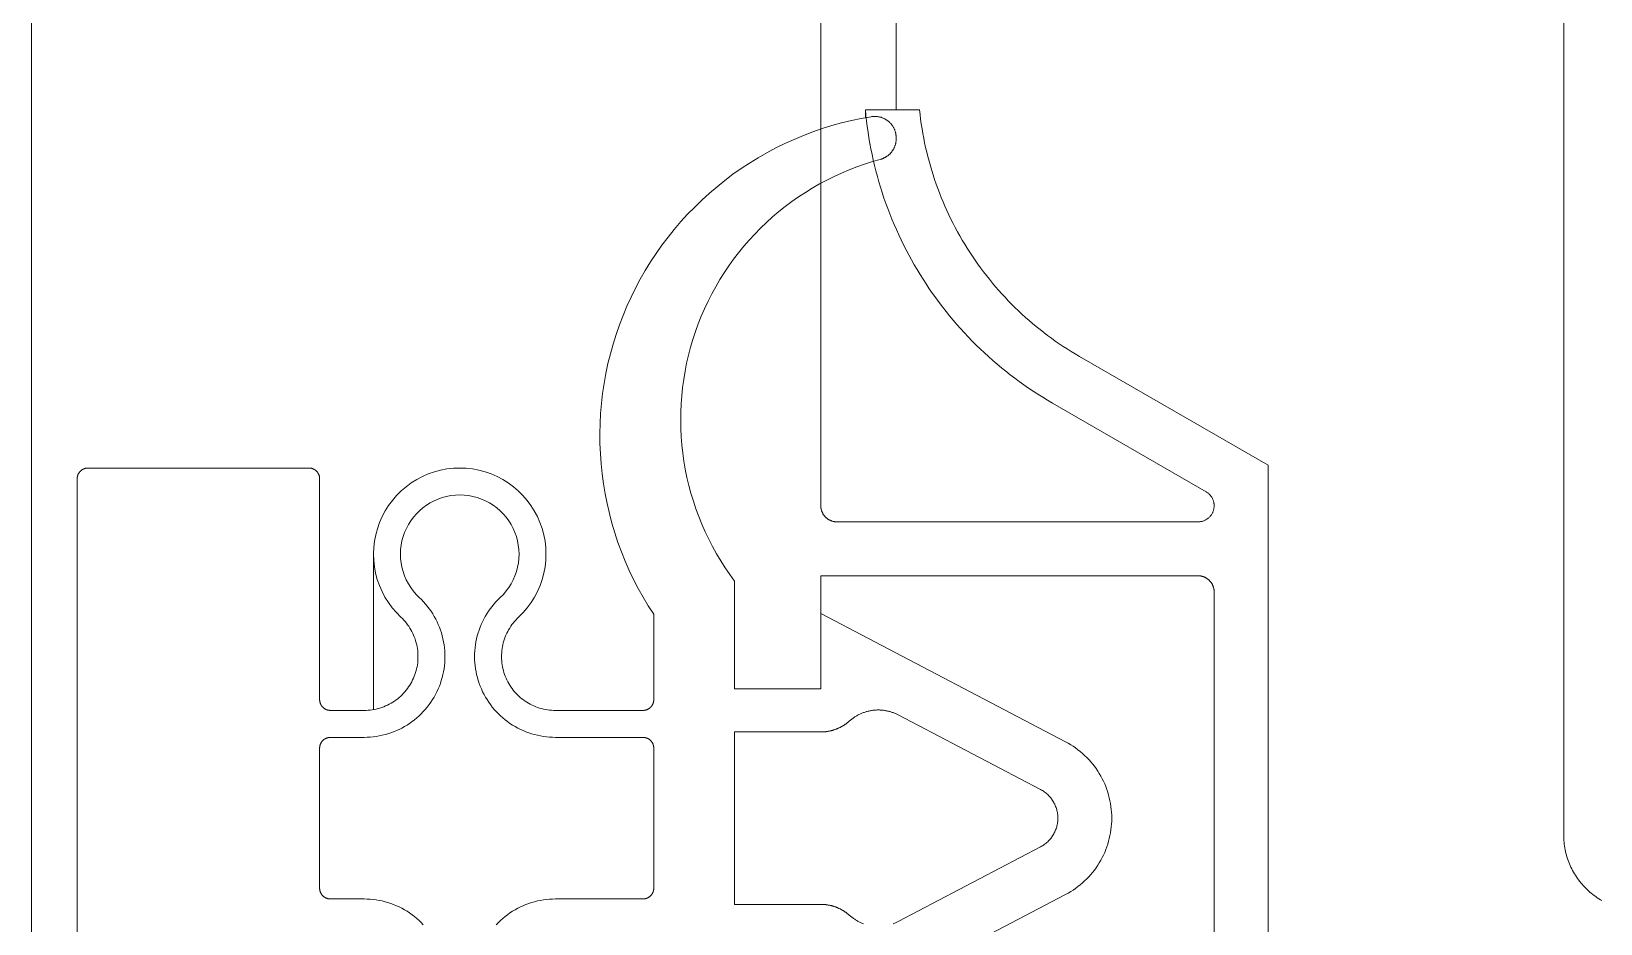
# Model space of a CAD drawing. Header units: millimetres. Extents: x -159872 to 386485, y -250577 to 158966.
# Drawn here: x 157361.42 to 157390.55, y 14214.59 to 14231.15 of the extents above; entities that cross this region are included whole.
import ezdxf

# ---------------------------------------------------------------- set-up
doc = ezdxf.new("R2010")
doc.units = ezdxf.units.MM
doc.layers.get('0').update_dxf_attribs({"lineweight": 25})
doc.layers.add('LDS-equipment-kitchen equipment', color=3, linetype='Continuous', lineweight=13)

# ---------------------------------------------------------------- blocks, each defined once
blk = doc.blocks.new('A$C73be1ed8')
at = {"transparency": 33554687}
for points in [[(616.4, 688.438, 0), (673.6, 688.438, 0)], [(636.512, 687.588, 0), (623.912, 687.588, 0)], [(636.712, 683.288, 0), (636.712, 687.388, 0)], [(631.512, 683.088, 0), (628.912, 683.088, 0)], [(632.412, 683.088, 0), (636.512, 683.088, 0)], [(628.712, 682.888, 0), (628.712, 682.263, 0)], [(631.712, 682.263, 0), (631.712, 682.888, 0)], [(632.212, 682.263, 0), (632.212, 682.888, 0)], [(635.112, 682.088, 0), (632.228, 682.088, 0)], [(628.712, 678.713, 0), (628.712, 677.088, 0)], [(631.712, 677.088, 0), (631.712, 678.713, 0)], [(632.212, 677.088, 0), (632.212, 678.713, 0)], [(628.912, 676.888, 0), (631.512, 676.888, 0)], [(633.996, 676.888, 0), (632.412, 676.888, 0)], [(628.612, 675.388, 0), (628.612, 673.788, 0)], [(631.812, 675.388, 0), (628.612, 675.388, 0)], [(631.812, 673.788, 0), (631.812, 675.388, 0)], [(632.612, 675.388, 0), (634.612, 675.388, 0)], [(632.612, 673.788, 0), (632.612, 675.388, 0)], [(626.412, 673.788, 0), (628.795, 669.245, 0)], [(631.629, 669.245, 0), (634.012, 673.788, 0)], [(634.012, 673.788, 0), (632.612, 673.788, 0)], [(632.812, 673.788, 0), (634.712, 673.788, 0)], [(634.712, 673.788, 0), (634.712, 666.788, 0)], [(636.012, 673.788, 0), (641.762, 673.788, 0)], [(636.212, 673.788, 0), (672.312, 673.788, 0)], [(635.712, 666.788, 0), (635.712, 673.488, 0)], [(643.362, 672.961, 0), (643.215, 672.961, 0)], [(643.362, 671.956, 0), (643.362, 672.961, 0)], [(628.296, 672.349, 0), (629.681, 669.709, 0)], [(630.743, 669.709, 0), (632.128, 672.349, 0)], [(642.827, 672.388, 0), (642.839, 672.388, 0)], [(643.362, 672.388, 0), (672.8, 672.388, 0)], [(637.918, 669.488, 0), (636.272, 666.638, 0)], [(636.763, 665.488, 0), (638.784, 668.988, 0)], [(634.412, 666.488, 0), (626.212, 666.488, 0)], [(623.862, 665.488, 0), (636.763, 665.488, 0)], [(677.1, 660, 0), (629.9, 660, 0)]]:
    blk.add_polyline3d(points, dxfattribs=at)
for points in [[(636.512, 687.588, 0), (636.517, 687.588, 0), (636.522, 687.588, 0), (636.527, 687.587, 0), (636.532, 687.587, 0), (636.537, 687.586, 0), (636.541, 687.586, 0), (636.546, 687.585, 0), (636.551, 687.584, 0), (636.556, 687.583, 0), (636.561, 687.582, 0), (636.565, 687.581, 0), (636.57, 687.579, 0), (636.575, 687.578, 0), (636.58, 687.576, 0), (636.584, 687.574, 0), (636.589, 687.573, 0), (636.593, 687.571, 0), (636.598, 687.569, 0), (636.602, 687.567, 0), (636.606, 687.564, 0), (636.611, 687.562, 0), (636.615, 687.559, 0), (636.619, 687.557, 0), (636.623, 687.554, 0), (636.627, 687.551, 0), (636.631, 687.549, 0), (636.635, 687.546, 0), (636.639, 687.542, 0), (636.643, 687.539, 0), (636.646, 687.536, 0), (636.65, 687.533, 0), (636.654, 687.529, 0), (636.657, 687.526, 0), (636.66, 687.522, 0), (636.664, 687.519, 0), (636.667, 687.515, 0), (636.67, 687.511, 0), (636.673, 687.507, 0), (636.676, 687.503, 0), (636.678, 687.499, 0), (636.681, 687.495, 0), (636.684, 687.491, 0), (636.686, 687.486, 0), (636.689, 687.482, 0), (636.691, 687.478, 0), (636.693, 687.473, 0), (636.695, 687.469, 0), (636.697, 687.464, 0), (636.699, 687.46, 0), (636.7, 687.455, 0), (636.702, 687.451, 0), (636.704, 687.446, 0), (636.705, 687.441, 0), (636.706, 687.436, 0), (636.707, 687.432, 0), (636.708, 687.427, 0), (636.709, 687.422, 0), (636.71, 687.417, 0), (636.711, 687.412, 0), (636.711, 687.407, 0), (636.712, 687.403, 0), (636.712, 687.398, 0), (636.712, 687.393, 0), (636.712, 687.388, 0)], [(636.712, 683.288, 0), (636.712, 683.283, 0), (636.712, 683.278, 0), (636.712, 683.273, 0), (636.711, 683.268, 0), (636.711, 683.263, 0), (636.71, 683.259, 0), (636.709, 683.254, 0), (636.708, 683.249, 0), (636.707, 683.244, 0), (636.706, 683.239, 0), (636.705, 683.235, 0), (636.704, 683.23, 0), (636.702, 683.225, 0), (636.7, 683.22, 0), (636.699, 683.216, 0), (636.697, 683.211, 0), (636.695, 683.207, 0), (636.693, 683.202, 0), (636.691, 683.198, 0), (636.689, 683.194, 0), (636.686, 683.189, 0), (636.684, 683.185, 0), (636.681, 683.181, 0), (636.678, 683.177, 0), (636.676, 683.173, 0), (636.673, 683.169, 0), (636.67, 683.165, 0), (636.667, 683.161, 0), (636.664, 683.157, 0), (636.66, 683.154, 0), (636.657, 683.15, 0), (636.654, 683.146, 0), (636.65, 683.143, 0), (636.646, 683.14, 0), (636.643, 683.136, 0), (636.639, 683.133, 0), (636.635, 683.13, 0), (636.631, 683.127, 0), (636.627, 683.124, 0), (636.623, 683.122, 0), (636.619, 683.119, 0), (636.615, 683.116, 0), (636.611, 683.114, 0), (636.606, 683.111, 0), (636.602, 683.109, 0), (636.598, 683.107, 0), (636.593, 683.105, 0), (636.589, 683.103, 0), (636.584, 683.101, 0), (636.58, 683.1, 0), (636.575, 683.098, 0), (636.57, 683.096, 0), (636.565, 683.095, 0), (636.561, 683.094, 0), (636.556, 683.093, 0), (636.551, 683.092, 0), (636.546, 683.091, 0), (636.541, 683.09, 0), (636.537, 683.089, 0), (636.532, 683.089, 0), (636.527, 683.088, 0), (636.522, 683.088, 0), (636.517, 683.088, 0), (636.512, 683.088, 0)], [(628.712, 682.888, 0), (628.712, 682.893, 0), (628.712, 682.898, 0), (628.713, 682.903, 0), (628.713, 682.907, 0), (628.714, 682.912, 0), (628.714, 682.917, 0), (628.715, 682.922, 0), (628.716, 682.927, 0), (628.717, 682.932, 0), (628.718, 682.936, 0), (628.719, 682.941, 0), (628.721, 682.946, 0), (628.722, 682.951, 0), (628.724, 682.955, 0), (628.726, 682.96, 0), (628.727, 682.964, 0), (628.729, 682.969, 0), (628.731, 682.973, 0), (628.733, 682.978, 0), (628.736, 682.982, 0), (628.738, 682.986, 0), (628.741, 682.991, 0), (628.743, 682.995, 0), (628.746, 682.999, 0), (628.749, 683.003, 0), (628.751, 683.007, 0), (628.754, 683.011, 0), (628.758, 683.015, 0), (628.761, 683.019, 0), (628.764, 683.022, 0), (628.767, 683.026, 0), (628.771, 683.029, 0), (628.774, 683.033, 0), (628.778, 683.036, 0), (628.781, 683.039, 0), (628.785, 683.042, 0), (628.789, 683.046, 0), (628.793, 683.049, 0), (628.797, 683.051, 0), (628.801, 683.054, 0), (628.805, 683.057, 0), (628.809, 683.059, 0), (628.814, 683.062, 0), (628.818, 683.064, 0), (628.822, 683.067, 0), (628.827, 683.069, 0), (628.831, 683.071, 0), (628.836, 683.073, 0), (628.84, 683.074, 0), (628.845, 683.076, 0), (628.849, 683.078, 0), (628.854, 683.079, 0), (628.859, 683.081, 0), (628.864, 683.082, 0), (628.868, 683.083, 0), (628.873, 683.084, 0), (628.878, 683.085, 0), (628.883, 683.086, 0), (628.888, 683.086, 0), (628.893, 683.087, 0), (628.897, 683.087, 0), (628.902, 683.088, 0), (628.907, 683.088, 0), (628.912, 683.088, 0)], [(631.512, 683.088, 0), (631.517, 683.088, 0), (631.522, 683.088, 0), (631.527, 683.087, 0), (631.532, 683.087, 0), (631.537, 683.086, 0), (631.541, 683.086, 0), (631.546, 683.085, 0), (631.551, 683.084, 0), (631.556, 683.083, 0), (631.561, 683.082, 0), (631.565, 683.081, 0), (631.57, 683.079, 0), (631.575, 683.078, 0), (631.58, 683.076, 0), (631.584, 683.074, 0), (631.589, 683.073, 0), (631.593, 683.071, 0), (631.598, 683.069, 0), (631.602, 683.067, 0), (631.606, 683.064, 0), (631.611, 683.062, 0), (631.615, 683.059, 0), (631.619, 683.057, 0), (631.623, 683.054, 0), (631.627, 683.051, 0), (631.631, 683.049, 0), (631.635, 683.046, 0), (631.639, 683.042, 0), (631.643, 683.039, 0), (631.646, 683.036, 0), (631.65, 683.033, 0), (631.654, 683.029, 0), (631.657, 683.026, 0), (631.66, 683.022, 0), (631.664, 683.019, 0), (631.667, 683.015, 0), (631.67, 683.011, 0), (631.673, 683.007, 0), (631.676, 683.003, 0), (631.678, 682.999, 0), (631.681, 682.995, 0), (631.684, 682.991, 0), (631.686, 682.986, 0), (631.689, 682.982, 0), (631.691, 682.978, 0), (631.693, 682.973, 0), (631.695, 682.969, 0), (631.697, 682.964, 0), (631.699, 682.96, 0), (631.7, 682.955, 0), (631.702, 682.951, 0), (631.704, 682.946, 0), (631.705, 682.941, 0), (631.706, 682.936, 0), (631.707, 682.932, 0), (631.708, 682.927, 0), (631.709, 682.922, 0), (631.71, 682.917, 0), (631.711, 682.912, 0), (631.711, 682.907, 0), (631.712, 682.903, 0), (631.712, 682.898, 0), (631.712, 682.893, 0), (631.712, 682.888, 0)], [(632.212, 682.888, 0), (632.212, 682.893, 0), (632.212, 682.898, 0), (632.213, 682.903, 0), (632.213, 682.907, 0), (632.214, 682.912, 0), (632.214, 682.917, 0), (632.215, 682.922, 0), (632.216, 682.927, 0), (632.217, 682.932, 0), (632.218, 682.936, 0), (632.219, 682.941, 0), (632.221, 682.946, 0), (632.222, 682.951, 0), (632.224, 682.955, 0), (632.226, 682.96, 0), (632.227, 682.964, 0), (632.229, 682.969, 0), (632.231, 682.973, 0), (632.233, 682.978, 0), (632.236, 682.982, 0), (632.238, 682.986, 0), (632.241, 682.991, 0), (632.243, 682.995, 0), (632.246, 682.999, 0), (632.249, 683.003, 0), (632.251, 683.007, 0), (632.254, 683.011, 0), (632.258, 683.015, 0), (632.261, 683.019, 0), (632.264, 683.022, 0), (632.267, 683.026, 0), (632.271, 683.029, 0), (632.274, 683.033, 0), (632.278, 683.036, 0), (632.281, 683.039, 0), (632.285, 683.042, 0), (632.289, 683.046, 0), (632.293, 683.049, 0), (632.297, 683.051, 0), (632.301, 683.054, 0), (632.305, 683.057, 0), (632.309, 683.059, 0), (632.314, 683.062, 0), (632.318, 683.064, 0), (632.322, 683.067, 0), (632.327, 683.069, 0), (632.331, 683.071, 0), (632.336, 683.073, 0), (632.34, 683.074, 0), (632.345, 683.076, 0), (632.349, 683.078, 0), (632.354, 683.079, 0), (632.359, 683.081, 0), (632.364, 683.082, 0), (632.368, 683.083, 0), (632.373, 683.084, 0), (632.378, 683.085, 0), (632.383, 683.086, 0), (632.388, 683.086, 0), (632.393, 683.087, 0), (632.397, 683.087, 0), (632.402, 683.088, 0), (632.407, 683.088, 0), (632.412, 683.088, 0)], [(628.712, 682.263, 0), (628.711, 682.207, 0), (628.708, 682.151, 0), (628.703, 682.095, 0), (628.695, 682.04, 0), (628.686, 681.984, 0), (628.675, 681.93, 0), (628.661, 681.875, 0), (628.646, 681.821, 0), (628.628, 681.768, 0), (628.609, 681.716, 0), (628.587, 681.664, 0), (628.564, 681.613, 0), (628.539, 681.563, 0), (628.512, 681.514, 0), (628.483, 681.466, 0), (628.452, 681.419, 0), (628.42, 681.373, 0), (628.386, 681.329, 0), (628.35, 681.286, 0), (628.313, 681.244, 0), (628.274, 681.203, 0), (628.234, 681.164, 0)], [(634.308, 681.239, 0), (634.269, 681.199, 0), (634.229, 681.16, 0), (634.187, 681.123, 0), (634.144, 681.087, 0), (634.099, 681.053, 0), (634.053, 681.021, 0), (634.006, 680.99, 0), (633.958, 680.962, 0), (633.909, 680.935, 0), (633.859, 680.91, 0), (633.808, 680.886, 0), (633.756, 680.865, 0), (633.704, 680.846, 0), (633.65, 680.828, 0), (633.597, 680.813, 0), (633.542, 680.8, 0), (633.487, 680.788, 0), (633.432, 680.779, 0), (633.377, 680.772, 0), (633.321, 680.767, 0), (633.265, 680.764, 0), (633.209, 680.763, 0), (633.153, 680.764, 0), (633.097, 680.767, 0), (633.041, 680.773, 0), (632.986, 680.78, 0), (632.93, 680.79, 0), (632.876, 680.801, 0), (632.821, 680.815, 0), (632.767, 680.83, 0), (632.714, 680.848, 0), (632.662, 680.867, 0), (632.61, 680.889, 0), (632.559, 680.912, 0), (632.509, 680.938, 0), (632.46, 680.965, 0), (632.412, 680.994, 0), (632.365, 681.025, 0), (632.32, 681.057, 0), (632.275, 681.091, 0), (632.232, 681.127, 0), (632.191, 681.164, 0), (632.15, 681.203, 0), (632.111, 681.244, 0), (632.074, 681.286, 0), (632.038, 681.329, 0), (632.004, 681.373, 0), (631.972, 681.419, 0), (631.941, 681.466, 0), (631.913, 681.514, 0), (631.885, 681.563, 0), (631.86, 681.613, 0), (631.837, 681.664, 0), (631.816, 681.716, 0), (631.796, 681.768, 0), (631.779, 681.821, 0), (631.763, 681.875, 0), (631.75, 681.93, 0), (631.738, 681.984, 0), (631.729, 682.04, 0), (631.722, 682.095, 0), (631.716, 682.151, 0), (631.713, 682.207, 0), (631.712, 682.263, 0)], [(633.943, 681.58, 0), (633.917, 681.553, 0), (633.89, 681.528, 0), (633.862, 681.503, 0), (633.833, 681.479, 0), (633.803, 681.456, 0), (633.773, 681.435, 0), (633.742, 681.415, 0), (633.71, 681.395, 0), (633.677, 681.377, 0), (633.643, 681.361, 0), (633.609, 681.345, 0), (633.575, 681.331, 0), (633.54, 681.318, 0), (633.504, 681.307, 0), (633.468, 681.296, 0), (633.432, 681.287, 0), (633.396, 681.28, 0), (633.359, 681.274, 0), (633.322, 681.269, 0), (633.285, 681.265, 0), (633.247, 681.263, 0), (633.21, 681.263, 0), (633.173, 681.264, 0), (633.135, 681.266, 0), (633.098, 681.269, 0), (633.061, 681.274, 0), (633.024, 681.281, 0), (632.988, 681.288, 0), (632.952, 681.297, 0), (632.916, 681.308, 0), (632.88, 681.32, 0), (632.845, 681.333, 0), (632.811, 681.347, 0), (632.777, 681.363, 0), (632.744, 681.379, 0), (632.711, 681.398, 0), (632.679, 681.417, 0), (632.648, 681.437, 0), (632.617, 681.459, 0), (632.588, 681.482, 0), (632.559, 681.506, 0), (632.531, 681.531, 0), (632.504, 681.557, 0), (632.478, 681.583, 0), (632.454, 681.611, 0), (632.43, 681.64, 0), (632.407, 681.67, 0), (632.385, 681.7, 0), (632.365, 681.732, 0), (632.346, 681.764, 0), (632.328, 681.796, 0), (632.311, 681.83, 0), (632.295, 681.864, 0), (632.281, 681.898, 0), (632.268, 681.933, 0), (632.256, 681.969, 0), (632.246, 682.004, 0), (632.237, 682.041, 0), (632.23, 682.077, 0), (632.223, 682.114, 0), (632.218, 682.151, 0), (632.215, 682.188, 0), (632.213, 682.226, 0), (632.212, 682.263, 0)], [(633.943, 681.58, 0), (634.028, 681.664, 0), (634.118, 681.742, 0), (634.215, 681.813, 0), (634.316, 681.876, 0), (634.422, 681.931, 0), (634.532, 681.979, 0), (634.644, 682.018, 0), (634.76, 682.049, 0), (634.877, 682.071, 0), (634.996, 682.084, 0), (635.116, 682.088, 0), (635.235, 682.083, 0), (635.354, 682.07, 0), (635.471, 682.047, 0), (635.586, 682.016, 0), (635.699, 681.976, 0), (635.809, 681.928, 0), (635.914, 681.872, 0), (636.015, 681.809, 0), (636.111, 681.738, 0), (636.202, 681.66, 0), (636.286, 681.575, 0), (636.364, 681.484, 0), (636.435, 681.388, 0), (636.498, 681.287, 0), (636.554, 681.181, 0), (636.602, 681.072, 0), (636.641, 680.959, 0), (636.672, 680.844, 0), (636.694, 680.726, 0), (636.708, 680.607, 0), (636.712, 680.488, 0), (636.708, 680.369, 0), (636.694, 680.25, 0), (636.672, 680.132, 0), (636.641, 680.017, 0), (636.602, 679.904, 0), (636.554, 679.795, 0), (636.498, 679.689, 0), (636.435, 679.588, 0), (636.364, 679.492, 0), (636.286, 679.401, 0), (636.202, 679.316, 0), (636.111, 679.238, 0), (636.015, 679.167, 0), (635.914, 679.104, 0), (635.809, 679.048, 0), (635.699, 679, 0), (635.587, 678.96, 0), (635.471, 678.929, 0), (635.354, 678.906, 0), (635.235, 678.893, 0), (635.116, 678.888, 0), (634.996, 678.892, 0), (634.878, 678.905, 0), (634.76, 678.927, 0), (634.645, 678.958, 0), (634.532, 678.997, 0), (634.422, 679.044, 0), (634.316, 679.1, 0), (634.215, 679.163, 0), (634.119, 679.234, 0), (634.028, 679.311, 0), (633.943, 679.396, 0)], [(634.308, 681.239, 0), (634.367, 681.297, 0), (634.429, 681.35, 0), (634.495, 681.399, 0), (634.565, 681.442, 0), (634.638, 681.48, 0), (634.713, 681.513, 0), (634.791, 681.54, 0), (634.87, 681.561, 0), (634.951, 681.576, 0), (635.032, 681.585, 0), (635.114, 681.588, 0), (635.197, 681.585, 0), (635.278, 681.575, 0), (635.359, 681.56, 0), (635.438, 681.539, 0), (635.516, 681.511, 0), (635.591, 681.478, 0), (635.663, 681.44, 0), (635.733, 681.396, 0), (635.799, 681.347, 0), (635.861, 681.293, 0), (635.919, 681.235, 0), (635.973, 681.173, 0), (636.021, 681.107, 0), (636.065, 681.037, 0), (636.103, 680.965, 0), (636.136, 680.889, 0), (636.163, 680.812, 0), (636.185, 680.732, 0), (636.2, 680.652, 0), (636.209, 680.57, 0), (636.212, 680.488, 0), (636.209, 680.406, 0), (636.2, 680.324, 0), (636.185, 680.244, 0), (636.163, 680.164, 0), (636.136, 680.087, 0), (636.103, 680.011, 0), (636.065, 679.939, 0), (636.021, 679.869, 0), (635.973, 679.803, 0), (635.919, 679.741, 0), (635.861, 679.683, 0), (635.799, 679.629, 0), (635.733, 679.58, 0), (635.664, 679.536, 0), (635.591, 679.498, 0), (635.516, 679.465, 0), (635.438, 679.437, 0), (635.359, 679.416, 0), (635.278, 679.401, 0), (635.197, 679.391, 0), (635.115, 679.388, 0), (635.033, 679.391, 0), (634.951, 679.4, 0), (634.87, 679.415, 0), (634.791, 679.436, 0), (634.713, 679.463, 0), (634.638, 679.495, 0), (634.565, 679.534, 0), (634.495, 679.577, 0), (634.429, 679.626, 0), (634.367, 679.679, 0), (634.308, 679.737, 0)], [(628.234, 679.811, 0), (628.274, 679.772, 0), (628.313, 679.732, 0), (628.35, 679.69, 0), (628.386, 679.647, 0), (628.42, 679.603, 0), (628.452, 679.557, 0), (628.483, 679.51, 0), (628.512, 679.462, 0), (628.539, 679.413, 0), (628.564, 679.363, 0), (628.587, 679.312, 0), (628.609, 679.26, 0), (628.628, 679.208, 0), (628.646, 679.154, 0), (628.661, 679.101, 0), (628.675, 679.046, 0), (628.686, 678.991, 0), (628.695, 678.936, 0), (628.703, 678.881, 0), (628.708, 678.825, 0), (628.711, 678.769, 0), (628.712, 678.713, 0)], [(631.712, 678.713, 0), (631.713, 678.769, 0), (631.716, 678.825, 0), (631.722, 678.881, 0), (631.729, 678.936, 0), (631.738, 678.991, 0), (631.75, 679.046, 0), (631.763, 679.101, 0), (631.779, 679.154, 0), (631.796, 679.208, 0), (631.815, 679.26, 0), (631.837, 679.312, 0), (631.86, 679.363, 0), (631.885, 679.413, 0), (631.912, 679.462, 0), (631.941, 679.51, 0), (631.972, 679.557, 0), (632.004, 679.603, 0), (632.038, 679.647, 0), (632.074, 679.69, 0), (632.111, 679.732, 0), (632.15, 679.772, 0), (632.191, 679.811, 0), (632.232, 679.849, 0), (632.275, 679.885, 0), (632.32, 679.919, 0), (632.365, 679.951, 0), (632.412, 679.982, 0), (632.46, 680.011, 0), (632.509, 680.038, 0), (632.559, 680.063, 0), (632.61, 680.087, 0), (632.662, 680.108, 0), (632.714, 680.128, 0), (632.767, 680.146, 0), (632.821, 680.161, 0), (632.876, 680.175, 0), (632.93, 680.186, 0), (632.986, 680.196, 0), (633.041, 680.203, 0), (633.097, 680.209, 0), (633.153, 680.212, 0), (633.209, 680.213, 0), (633.265, 680.212, 0), (633.321, 680.209, 0), (633.377, 680.204, 0), (633.432, 680.197, 0), (633.487, 680.188, 0), (633.542, 680.176, 0), (633.597, 680.163, 0), (633.651, 680.148, 0), (633.704, 680.13, 0), (633.756, 680.111, 0), (633.808, 680.09, 0), (633.859, 680.066, 0), (633.909, 680.041, 0), (633.958, 680.014, 0), (634.006, 679.985, 0), (634.053, 679.955, 0), (634.099, 679.923, 0), (634.144, 679.889, 0), (634.187, 679.853, 0), (634.229, 679.816, 0), (634.269, 679.777, 0), (634.308, 679.737, 0)], [(632.212, 678.713, 0), (632.213, 678.75, 0), (632.215, 678.788, 0), (632.218, 678.825, 0), (632.223, 678.862, 0), (632.229, 678.899, 0), (632.237, 678.935, 0), (632.246, 678.971, 0), (632.256, 679.007, 0), (632.268, 679.043, 0), (632.281, 679.078, 0), (632.295, 679.112, 0), (632.311, 679.146, 0), (632.328, 679.18, 0), (632.346, 679.212, 0), (632.365, 679.244, 0), (632.385, 679.276, 0), (632.407, 679.306, 0), (632.43, 679.336, 0), (632.453, 679.365, 0), (632.478, 679.392, 0), (632.504, 679.419, 0), (632.531, 679.445, 0), (632.559, 679.47, 0), (632.588, 679.494, 0), (632.617, 679.517, 0), (632.648, 679.538, 0), (632.679, 679.559, 0), (632.711, 679.578, 0), (632.743, 679.596, 0), (632.777, 679.613, 0), (632.811, 679.629, 0), (632.845, 679.643, 0), (632.88, 679.656, 0), (632.916, 679.668, 0), (632.952, 679.678, 0), (632.988, 679.688, 0), (633.024, 679.695, 0), (633.061, 679.702, 0), (633.098, 679.707, 0), (633.135, 679.71, 0), (633.173, 679.712, 0), (633.21, 679.713, 0), (633.247, 679.712, 0), (633.285, 679.71, 0), (633.322, 679.707, 0), (633.359, 679.702, 0), (633.396, 679.696, 0), (633.432, 679.689, 0), (633.468, 679.68, 0), (633.504, 679.669, 0), (633.54, 679.658, 0), (633.575, 679.645, 0), (633.61, 679.631, 0), (633.644, 679.615, 0), (633.677, 679.598, 0), (633.71, 679.581, 0), (633.742, 679.561, 0), (633.773, 679.541, 0), (633.804, 679.519, 0), (633.833, 679.497, 0), (633.862, 679.473, 0), (633.89, 679.448, 0), (633.917, 679.422, 0), (633.943, 679.396, 0)], [(633.996, 676.888, 0), (634.153, 676.989, 0), (634.313, 677.085, 0), (634.477, 677.176, 0), (634.643, 677.262, 0), (634.812, 677.342, 0), (634.983, 677.417, 0), (635.157, 677.487, 0), (635.332, 677.552, 0), (635.51, 677.611, 0), (635.689, 677.664, 0), (635.87, 677.712, 0), (636.052, 677.754, 0), (636.235, 677.79, 0), (636.42, 677.821, 0), (636.605, 677.846, 0), (636.791, 677.865, 0), (636.978, 677.879, 0), (637.165, 677.886, 0), (637.352, 677.888, 0), (637.539, 677.884, 0), (637.725, 677.874, 0), (637.912, 677.858, 0), (638.098, 677.836, 0), (638.283, 677.809, 0), (638.467, 677.776, 0), (638.65, 677.737, 0), (638.831, 677.692, 0), (639.011, 677.642, 0), (639.19, 677.586, 0), (639.367, 677.525, 0), (639.541, 677.458, 0), (639.714, 677.386, 0), (639.884, 677.309, 0), (640.052, 677.226, 0), (640.217, 677.138, 0), (640.379, 677.045, 0), (640.538, 676.947, 0), (640.694, 676.844, 0), (640.847, 676.736, 0), (640.997, 676.623, 0), (641.142, 676.506, 0), (641.285, 676.385, 0), (641.423, 676.259, 0), (641.557, 676.128, 0), (641.687, 675.994, 0), (641.813, 675.856, 0), (641.934, 675.713, 0), (642.051, 675.567, 0), (642.164, 675.418, 0), (642.271, 675.265, 0), (642.374, 675.109, 0), (642.472, 674.949, 0), (642.565, 674.787, 0), (642.653, 674.622, 0), (642.736, 674.454, 0), (642.813, 674.284, 0), (642.885, 674.111, 0), (642.952, 673.937, 0), (643.013, 673.76, 0), (643.068, 673.581, 0), (643.118, 673.401, 0), (643.163, 673.219, 0), (643.201, 673.036, 0), (643.234, 672.852, 0)], [(628.912, 676.888, 0), (628.907, 676.888, 0), (628.902, 676.888, 0), (628.897, 676.888, 0), (628.893, 676.889, 0), (628.888, 676.889, 0), (628.883, 676.89, 0), (628.878, 676.891, 0), (628.873, 676.892, 0), (628.868, 676.893, 0), (628.864, 676.894, 0), (628.859, 676.895, 0), (628.854, 676.896, 0), (628.849, 676.898, 0), (628.845, 676.9, 0), (628.84, 676.901, 0), (628.836, 676.903, 0), (628.831, 676.905, 0), (628.827, 676.907, 0), (628.822, 676.909, 0), (628.818, 676.911, 0), (628.814, 676.914, 0), (628.809, 676.916, 0), (628.805, 676.919, 0), (628.801, 676.922, 0), (628.797, 676.924, 0), (628.793, 676.927, 0), (628.789, 676.93, 0), (628.785, 676.933, 0), (628.781, 676.936, 0), (628.778, 676.94, 0), (628.774, 676.943, 0), (628.771, 676.946, 0), (628.767, 676.95, 0), (628.764, 676.954, 0), (628.761, 676.957, 0), (628.758, 676.961, 0), (628.754, 676.965, 0), (628.751, 676.969, 0), (628.749, 676.973, 0), (628.746, 676.977, 0), (628.743, 676.981, 0), (628.741, 676.985, 0), (628.738, 676.989, 0), (628.736, 676.994, 0), (628.733, 676.998, 0), (628.731, 677.002, 0), (628.729, 677.007, 0), (628.727, 677.011, 0), (628.726, 677.016, 0), (628.724, 677.02, 0), (628.722, 677.025, 0), (628.721, 677.03, 0), (628.719, 677.035, 0), (628.718, 677.039, 0), (628.717, 677.044, 0), (628.716, 677.049, 0), (628.715, 677.054, 0), (628.714, 677.059, 0), (628.714, 677.063, 0), (628.713, 677.068, 0), (628.713, 677.073, 0), (628.712, 677.078, 0), (628.712, 677.083, 0), (628.712, 677.088, 0)], [(631.712, 677.088, 0), (631.712, 677.083, 0), (631.712, 677.078, 0), (631.712, 677.073, 0), (631.711, 677.068, 0), (631.711, 677.063, 0), (631.71, 677.059, 0), (631.709, 677.054, 0), (631.708, 677.049, 0), (631.707, 677.044, 0), (631.706, 677.039, 0), (631.705, 677.035, 0), (631.704, 677.03, 0), (631.702, 677.025, 0), (631.7, 677.02, 0), (631.699, 677.016, 0), (631.697, 677.011, 0), (631.695, 677.007, 0), (631.693, 677.002, 0), (631.691, 676.998, 0), (631.689, 676.994, 0), (631.686, 676.989, 0), (631.684, 676.985, 0), (631.681, 676.981, 0), (631.678, 676.977, 0), (631.676, 676.973, 0), (631.673, 676.969, 0), (631.67, 676.965, 0), (631.667, 676.961, 0), (631.664, 676.957, 0), (631.66, 676.954, 0), (631.657, 676.95, 0), (631.654, 676.946, 0), (631.65, 676.943, 0), (631.646, 676.94, 0), (631.643, 676.936, 0), (631.639, 676.933, 0), (631.635, 676.93, 0), (631.631, 676.927, 0), (631.627, 676.924, 0), (631.623, 676.922, 0), (631.619, 676.919, 0), (631.615, 676.916, 0), (631.611, 676.914, 0), (631.606, 676.911, 0), (631.602, 676.909, 0), (631.598, 676.907, 0), (631.593, 676.905, 0), (631.589, 676.903, 0), (631.584, 676.901, 0), (631.58, 676.9, 0), (631.575, 676.898, 0), (631.57, 676.896, 0), (631.565, 676.895, 0), (631.561, 676.894, 0), (631.556, 676.893, 0), (631.551, 676.892, 0), (631.546, 676.891, 0), (631.541, 676.89, 0), (631.537, 676.889, 0), (631.532, 676.889, 0), (631.527, 676.888, 0), (631.522, 676.888, 0), (631.517, 676.888, 0), (631.512, 676.888, 0)], [(632.412, 676.888, 0), (632.407, 676.888, 0), (632.402, 676.888, 0), (632.397, 676.888, 0), (632.393, 676.889, 0), (632.388, 676.889, 0), (632.383, 676.89, 0), (632.378, 676.891, 0), (632.373, 676.892, 0), (632.368, 676.893, 0), (632.364, 676.894, 0), (632.359, 676.895, 0), (632.354, 676.896, 0), (632.349, 676.898, 0), (632.345, 676.9, 0), (632.34, 676.901, 0), (632.336, 676.903, 0), (632.331, 676.905, 0), (632.327, 676.907, 0), (632.322, 676.909, 0), (632.318, 676.911, 0), (632.314, 676.914, 0), (632.309, 676.916, 0), (632.305, 676.919, 0), (632.301, 676.922, 0), (632.297, 676.924, 0), (632.293, 676.927, 0), (632.289, 676.93, 0), (632.285, 676.933, 0), (632.281, 676.936, 0), (632.278, 676.94, 0), (632.274, 676.943, 0), (632.271, 676.946, 0), (632.267, 676.95, 0), (632.264, 676.954, 0), (632.261, 676.957, 0), (632.258, 676.961, 0), (632.254, 676.965, 0), (632.251, 676.969, 0), (632.249, 676.973, 0), (632.246, 676.977, 0), (632.243, 676.981, 0), (632.241, 676.985, 0), (632.238, 676.989, 0), (632.236, 676.994, 0), (632.233, 676.998, 0), (632.231, 677.002, 0), (632.229, 677.007, 0), (632.227, 677.011, 0), (632.226, 677.016, 0), (632.224, 677.02, 0), (632.222, 677.025, 0), (632.221, 677.03, 0), (632.219, 677.035, 0), (632.218, 677.039, 0), (632.217, 677.044, 0), (632.216, 677.049, 0), (632.215, 677.054, 0), (632.214, 677.059, 0), (632.214, 677.063, 0), (632.213, 677.068, 0), (632.213, 677.073, 0), (632.212, 677.078, 0), (632.212, 677.083, 0), (632.212, 677.088, 0)], [(634.612, 675.388, 0), (634.736, 675.477, 0), (634.862, 675.563, 0), (634.99, 675.645, 0), (635.121, 675.723, 0), (635.255, 675.797, 0), (635.39, 675.867, 0), (635.528, 675.933, 0), (635.667, 675.994, 0), (635.809, 676.051, 0), (635.952, 676.104, 0), (636.096, 676.153, 0), (636.242, 676.197, 0), (636.39, 676.236, 0), (636.538, 676.271, 0), (636.688, 676.302, 0), (636.838, 676.328, 0), (636.989, 676.349, 0), (637.14, 676.366, 0), (637.292, 676.378, 0), (637.445, 676.385, 0), (637.597, 676.388, 0), (637.75, 676.386, 0), (637.902, 676.379, 0), (638.054, 676.368, 0), (638.206, 676.352, 0), (638.357, 676.332, 0), (638.507, 676.307, 0), (638.657, 676.277, 0), (638.806, 676.243, 0), (638.953, 676.205, 0), (639.099, 676.162, 0), (639.244, 676.114, 0), (639.388, 676.062, 0), (639.529, 676.006, 0), (639.669, 675.945, 0), (639.807, 675.88, 0), (639.943, 675.811, 0), (640.077, 675.738, 0), (640.209, 675.661, 0), (640.338, 675.58, 0), (640.464, 675.495, 0), (640.588, 675.406, 0), (640.709, 675.313, 0), (640.828, 675.217, 0), (640.943, 675.117, 0), (641.055, 675.014, 0), (641.164, 674.907, 0), (641.27, 674.797, 0), (641.372, 674.684, 0), (641.471, 674.568, 0), (641.566, 674.449, 0), (641.657, 674.327, 0), (641.745, 674.202, 0), (641.829, 674.074, 0), (641.909, 673.945, 0), (641.985, 673.812, 0), (642.057, 673.678, 0), (642.125, 673.541, 0), (642.188, 673.403, 0), (642.248, 673.262, 0), (642.303, 673.12, 0), (642.353, 672.976, 0), (642.399, 672.831, 0), (642.441, 672.684, 0)], [(628.612, 673.788, 0), (628.612, 673.779, 0), (628.612, 673.77, 0), (628.612, 673.76, 0), (628.611, 673.751, 0), (628.611, 673.742, 0), (628.61, 673.733, 0), (628.61, 673.724, 0), (628.609, 673.715, 0), (628.608, 673.706, 0), (628.607, 673.697, 0), (628.606, 673.688, 0), (628.605, 673.679, 0), (628.603, 673.67, 0), (628.602, 673.661, 0), (628.6, 673.652, 0), (628.599, 673.643, 0), (628.597, 673.634, 0), (628.595, 673.625, 0), (628.593, 673.616, 0), (628.591, 673.607, 0), (628.589, 673.598, 0), (628.587, 673.589, 0), (628.585, 673.58, 0), (628.582, 673.572, 0), (628.58, 673.563, 0), (628.577, 673.554, 0), (628.574, 673.545, 0), (628.572, 673.537, 0), (628.569, 673.528, 0), (628.566, 673.519, 0), (628.563, 673.511, 0), (628.559, 673.502, 0), (628.556, 673.494, 0), (628.553, 673.485, 0), (628.549, 673.477, 0), (628.546, 673.469, 0), (628.542, 673.46, 0), (628.538, 673.452, 0), (628.534, 673.444, 0), (628.53, 673.435, 0), (628.526, 673.427, 0), (628.522, 673.419, 0), (628.518, 673.411, 0), (628.513, 673.403, 0), (628.509, 673.395, 0), (628.505, 673.387, 0), (628.5, 673.379, 0), (628.495, 673.371, 0), (628.49, 673.364, 0), (628.486, 673.356, 0), (628.481, 673.348, 0), (628.475, 673.341, 0), (628.47, 673.333, 0), (628.465, 673.326, 0), (628.46, 673.318, 0), (628.454, 673.311, 0), (628.449, 673.304, 0), (628.443, 673.296, 0), (628.438, 673.289, 0), (628.432, 673.282, 0), (628.426, 673.275, 0), (628.42, 673.268, 0), (628.414, 673.261, 0), (628.408, 673.254, 0)], [(632.016, 673.254, 0), (632.01, 673.261, 0), (632.004, 673.268, 0), (631.998, 673.275, 0), (631.992, 673.282, 0), (631.987, 673.289, 0), (631.981, 673.296, 0), (631.975, 673.304, 0), (631.97, 673.311, 0), (631.964, 673.318, 0), (631.959, 673.326, 0), (631.954, 673.333, 0), (631.949, 673.341, 0), (631.944, 673.348, 0), (631.939, 673.356, 0), (631.934, 673.364, 0), (631.929, 673.371, 0), (631.924, 673.379, 0), (631.92, 673.387, 0), (631.915, 673.395, 0), (631.911, 673.403, 0), (631.906, 673.411, 0), (631.902, 673.419, 0), (631.898, 673.427, 0), (631.894, 673.435, 0), (631.89, 673.444, 0), (631.886, 673.452, 0), (631.882, 673.46, 0), (631.879, 673.469, 0), (631.875, 673.477, 0), (631.872, 673.485, 0), (631.868, 673.494, 0), (631.865, 673.502, 0), (631.862, 673.511, 0), (631.859, 673.519, 0), (631.856, 673.528, 0), (631.853, 673.537, 0), (631.85, 673.545, 0), (631.847, 673.554, 0), (631.844, 673.563, 0), (631.842, 673.572, 0), (631.84, 673.58, 0), (631.837, 673.589, 0), (631.835, 673.598, 0), (631.833, 673.607, 0), (631.831, 673.616, 0), (631.829, 673.625, 0), (631.827, 673.634, 0), (631.825, 673.643, 0), (631.824, 673.652, 0), (631.822, 673.661, 0), (631.821, 673.67, 0), (631.82, 673.679, 0), (631.818, 673.688, 0), (631.817, 673.697, 0), (631.816, 673.706, 0), (631.815, 673.715, 0), (631.815, 673.724, 0), (631.814, 673.733, 0), (631.813, 673.742, 0), (631.813, 673.751, 0), (631.813, 673.76, 0), (631.812, 673.77, 0), (631.812, 673.779, 0), (631.812, 673.788, 0)], [(635.712, 673.488, 0), (635.712, 673.495, 0), (635.712, 673.503, 0), (635.713, 673.51, 0), (635.714, 673.517, 0), (635.714, 673.525, 0), (635.715, 673.532, 0), (635.717, 673.539, 0), (635.718, 673.546, 0), (635.719, 673.554, 0), (635.721, 673.561, 0), (635.723, 673.568, 0), (635.725, 673.575, 0), (635.727, 673.582, 0), (635.73, 673.589, 0), (635.732, 673.596, 0), (635.735, 673.603, 0), (635.738, 673.609, 0), (635.741, 673.616, 0), (635.744, 673.623, 0), (635.748, 673.629, 0), (635.751, 673.636, 0), (635.755, 673.642, 0), (635.759, 673.648, 0), (635.763, 673.655, 0), (635.767, 673.661, 0), (635.771, 673.667, 0), (635.776, 673.672, 0), (635.78, 673.678, 0), (635.785, 673.684, 0), (635.79, 673.689, 0), (635.795, 673.695, 0), (635.8, 673.7, 0), (635.805, 673.705, 0), (635.811, 673.71, 0), (635.816, 673.715, 0), (635.822, 673.72, 0), (635.828, 673.724, 0), (635.833, 673.729, 0), (635.839, 673.733, 0), (635.845, 673.737, 0), (635.852, 673.741, 0), (635.858, 673.745, 0), (635.864, 673.749, 0), (635.871, 673.752, 0), (635.877, 673.756, 0), (635.884, 673.759, 0), (635.891, 673.762, 0), (635.897, 673.765, 0), (635.904, 673.768, 0), (635.911, 673.77, 0), (635.918, 673.773, 0), (635.925, 673.775, 0), (635.932, 673.777, 0), (635.939, 673.779, 0), (635.946, 673.781, 0), (635.954, 673.782, 0), (635.961, 673.783, 0), (635.968, 673.785, 0), (635.975, 673.786, 0), (635.983, 673.786, 0), (635.99, 673.787, 0), (635.997, 673.788, 0), (636.005, 673.788, 0), (636.012, 673.788, 0)], [(628.296, 672.349, 0), (628.289, 672.363, 0), (628.282, 672.376, 0), (628.276, 672.39, 0), (628.27, 672.404, 0), (628.264, 672.418, 0), (628.258, 672.432, 0), (628.253, 672.446, 0)], [(628.253, 672.996, 0), (628.259, 673.01, 0), (628.264, 673.024, 0), (628.27, 673.038, 0), (628.276, 673.052, 0), (628.283, 673.066, 0), (628.289, 673.079, 0), (628.296, 673.093, 0), (628.303, 673.106, 0), (628.311, 673.119, 0), (628.318, 673.132, 0), (628.326, 673.145, 0), (628.335, 673.158, 0), (628.343, 673.171, 0), (628.352, 673.183, 0), (628.36, 673.196, 0), (628.37, 673.208, 0), (628.379, 673.22, 0), (628.388, 673.231, 0), (628.398, 673.243, 0), (628.408, 673.254, 0)], [(632.016, 673.254, 0), (632.026, 673.243, 0), (632.036, 673.231, 0), (632.045, 673.22, 0), (632.055, 673.208, 0), (632.064, 673.196, 0), (632.073, 673.183, 0), (632.081, 673.171, 0), (632.09, 673.158, 0), (632.098, 673.145, 0), (632.106, 673.132, 0), (632.114, 673.119, 0), (632.121, 673.106, 0), (632.128, 673.093, 0), (632.135, 673.079, 0), (632.142, 673.066, 0), (632.148, 673.052, 0), (632.154, 673.038, 0), (632.16, 673.024, 0), (632.166, 673.01, 0), (632.171, 672.996, 0), (632.176, 672.982, 0), (632.181, 672.967, 0), (632.186, 672.953, 0), (632.19, 672.938, 0), (632.194, 672.924, 0), (632.197, 672.909, 0), (632.201, 672.894, 0), (632.204, 672.879, 0), (632.207, 672.864, 0), (632.209, 672.849, 0), (632.212, 672.834, 0), (632.214, 672.819, 0), (632.215, 672.804, 0), (632.217, 672.789, 0), (632.218, 672.774, 0), (632.219, 672.759, 0), (632.22, 672.744, 0), (632.22, 672.729, 0), (632.22, 672.713, 0), (632.22, 672.698, 0), (632.219, 672.683, 0), (632.218, 672.668, 0), (632.217, 672.653, 0), (632.216, 672.638, 0), (632.214, 672.623, 0), (632.212, 672.608, 0), (632.21, 672.593, 0), (632.207, 672.578, 0), (632.204, 672.563, 0), (632.201, 672.548, 0), (632.198, 672.533, 0), (632.194, 672.519, 0), (632.19, 672.504, 0), (632.186, 672.489, 0), (632.181, 672.475, 0), (632.176, 672.461, 0), (632.171, 672.446, 0), (632.166, 672.432, 0), (632.16, 672.418, 0), (632.154, 672.404, 0), (632.148, 672.39, 0), (632.142, 672.376, 0), (632.135, 672.363, 0), (632.128, 672.349, 0)], [(637.918, 669.488, 0), (637.971, 669.579, 0), (638.025, 669.668, 0), (638.081, 669.757, 0), (638.138, 669.845, 0), (638.197, 669.932, 0), (638.257, 670.018, 0), (638.318, 670.104, 0), (638.38, 670.188, 0), (638.443, 670.271, 0), (638.508, 670.354, 0), (638.574, 670.435, 0), (638.641, 670.516, 0), (638.71, 670.595, 0), (638.78, 670.674, 0), (638.85, 670.751, 0), (638.922, 670.827, 0), (638.995, 670.903, 0), (639.069, 670.977, 0), (639.145, 671.05, 0), (639.221, 671.122, 0), (639.299, 671.192, 0), (639.377, 671.262, 0), (639.457, 671.33, 0), (639.537, 671.397, 0), (639.619, 671.463, 0), (639.701, 671.528, 0), (639.785, 671.591, 0), (639.869, 671.654, 0), (639.954, 671.715, 0), (640.041, 671.774, 0), (640.128, 671.833, 0), (640.216, 671.89, 0), (640.305, 671.945, 0), (640.394, 672, 0), (640.485, 672.053, 0), (640.576, 672.105, 0), (640.668, 672.155, 0), (640.761, 672.204, 0), (640.854, 672.251, 0), (640.948, 672.297, 0), (641.043, 672.342, 0), (641.139, 672.385, 0), (641.235, 672.427, 0), (641.332, 672.468, 0), (641.429, 672.507, 0), (641.527, 672.544, 0), (641.625, 672.58, 0), (641.724, 672.615, 0), (641.824, 672.648, 0), (641.924, 672.679, 0), (642.024, 672.709, 0), (642.125, 672.738, 0), (642.227, 672.765, 0), (642.328, 672.79, 0), (642.43, 672.814, 0), (642.533, 672.837, 0), (642.636, 672.858, 0), (642.739, 672.877, 0), (642.842, 672.895, 0), (642.946, 672.911, 0), (643.049, 672.926, 0), (643.154, 672.939, 0), (643.258, 672.951, 0), (643.362, 672.961, 0)], [(643.234, 672.852, 0), (643.236, 672.841, 0), (643.237, 672.831, 0), (643.238, 672.82, 0), (643.239, 672.809, 0), (643.239, 672.798, 0), (643.239, 672.787, 0), (643.239, 672.777, 0), (643.239, 672.766, 0), (643.238, 672.755, 0), (643.237, 672.744, 0), (643.236, 672.734, 0), (643.234, 672.723, 0), (643.232, 672.712, 0), (643.23, 672.702, 0), (643.227, 672.691, 0), (643.225, 672.681, 0), (643.222, 672.67, 0), (643.218, 672.66, 0), (643.215, 672.65, 0), (643.211, 672.64, 0), (643.207, 672.63, 0), (643.202, 672.62, 0), (643.198, 672.61, 0), (643.193, 672.6, 0), (643.187, 672.591, 0), (643.182, 672.581, 0), (643.176, 672.572, 0), (643.17, 672.563, 0), (643.164, 672.554, 0), (643.158, 672.546, 0), (643.151, 672.537, 0), (643.144, 672.529, 0), (643.137, 672.521, 0), (643.13, 672.513, 0), (643.122, 672.505, 0), (643.114, 672.497, 0), (643.106, 672.49, 0), (643.098, 672.483, 0), (643.09, 672.476, 0), (643.081, 672.469, 0), (643.073, 672.463, 0), (643.064, 672.457, 0), (643.055, 672.451, 0), (643.045, 672.445, 0), (643.036, 672.44, 0), (643.027, 672.434, 0), (643.017, 672.429, 0), (643.007, 672.425, 0), (642.997, 672.42, 0), (642.987, 672.416, 0), (642.977, 672.412, 0), (642.967, 672.409, 0), (642.957, 672.405, 0), (642.946, 672.402, 0), (642.936, 672.4, 0), (642.925, 672.397, 0), (642.915, 672.395, 0), (642.904, 672.393, 0), (642.893, 672.392, 0), (642.883, 672.39, 0), (642.872, 672.389, 0), (642.861, 672.388, 0), (642.85, 672.388, 0), (642.839, 672.388, 0)], [(642.827, 672.388, 0), (642.819, 672.388, 0), (642.811, 672.388, 0), (642.803, 672.389, 0), (642.795, 672.389, 0), (642.787, 672.39, 0), (642.779, 672.391, 0), (642.77, 672.392, 0), (642.762, 672.393, 0), (642.754, 672.395, 0), (642.746, 672.396, 0), (642.738, 672.398, 0), (642.73, 672.4, 0), (642.722, 672.402, 0), (642.715, 672.404, 0), (642.707, 672.407, 0), (642.699, 672.409, 0), (642.691, 672.412, 0), (642.684, 672.415, 0), (642.676, 672.418, 0), (642.668, 672.421, 0), (642.661, 672.424, 0), (642.654, 672.428, 0), (642.646, 672.431, 0), (642.639, 672.435, 0), (642.632, 672.439, 0), (642.625, 672.443, 0), (642.618, 672.447, 0), (642.611, 672.452, 0), (642.604, 672.456, 0), (642.597, 672.461, 0), (642.591, 672.466, 0), (642.584, 672.47, 0), (642.578, 672.476, 0), (642.571, 672.481, 0), (642.565, 672.486, 0), (642.559, 672.491, 0), (642.553, 672.497, 0), (642.547, 672.503, 0), (642.541, 672.508, 0), (642.536, 672.514, 0), (642.53, 672.52, 0), (642.525, 672.527, 0), (642.519, 672.533, 0), (642.514, 672.539, 0), (642.509, 672.546, 0), (642.504, 672.552, 0), (642.5, 672.559, 0), (642.495, 672.566, 0), (642.491, 672.572, 0), (642.486, 672.579, 0), (642.482, 672.586, 0), (642.478, 672.593, 0), (642.474, 672.601, 0), (642.47, 672.608, 0), (642.467, 672.615, 0), (642.463, 672.623, 0), (642.46, 672.63, 0), (642.457, 672.638, 0), (642.454, 672.645, 0), (642.451, 672.653, 0), (642.448, 672.661, 0), (642.446, 672.668, 0), (642.443, 672.676, 0), (642.441, 672.684, 0)], [(638.784, 668.988, 0), (638.829, 669.065, 0), (638.875, 669.14, 0), (638.922, 669.215, 0), (638.97, 669.289, 0), (639.019, 669.363, 0), (639.069, 669.436, 0), (639.121, 669.508, 0), (639.173, 669.579, 0), (639.227, 669.65, 0), (639.281, 669.719, 0), (639.337, 669.788, 0), (639.393, 669.856, 0), (639.451, 669.923, 0), (639.509, 669.99, 0), (639.569, 670.055, 0), (639.629, 670.12, 0), (639.691, 670.184, 0), (639.753, 670.246, 0), (639.816, 670.308, 0), (639.881, 670.369, 0), (639.946, 670.429, 0), (640.012, 670.488, 0), (640.078, 670.546, 0), (640.146, 670.603, 0), (640.215, 670.659, 0), (640.284, 670.714, 0), (640.354, 670.768, 0), (640.425, 670.821, 0), (640.497, 670.873, 0), (640.569, 670.924, 0), (640.642, 670.974, 0), (640.716, 671.023, 0), (640.791, 671.07, 0), (640.866, 671.117, 0), (640.942, 671.162, 0), (641.019, 671.206, 0), (641.096, 671.249, 0), (641.174, 671.291, 0), (641.252, 671.332, 0), (641.332, 671.372, 0), (641.411, 671.41, 0), (641.492, 671.448, 0), (641.572, 671.484, 0), (641.654, 671.519, 0), (641.735, 671.552, 0), (641.818, 671.585, 0), (641.901, 671.616, 0), (641.984, 671.646, 0), (642.068, 671.675, 0), (642.152, 671.703, 0), (642.236, 671.729, 0), (642.321, 671.754, 0), (642.406, 671.778, 0), (642.492, 671.8, 0), (642.578, 671.822, 0), (642.664, 671.842, 0), (642.75, 671.861, 0), (642.837, 671.878, 0), (642.924, 671.894, 0), (643.011, 671.909, 0), (643.099, 671.923, 0), (643.186, 671.935, 0), (643.274, 671.946, 0), (643.362, 671.956, 0)], [(630.743, 669.709, 0), (630.734, 669.691, 0), (630.723, 669.674, 0), (630.712, 669.657, 0), (630.701, 669.64, 0), (630.689, 669.623, 0), (630.676, 669.607, 0), (630.663, 669.592, 0), (630.649, 669.577, 0), (630.635, 669.562, 0), (630.62, 669.548, 0), (630.605, 669.534, 0), (630.589, 669.521, 0), (630.573, 669.509, 0), (630.557, 669.497, 0), (630.54, 669.485, 0), (630.523, 669.474, 0), (630.505, 669.464, 0), (630.487, 669.455, 0), (630.469, 669.445, 0), (630.45, 669.437, 0), (630.431, 669.429, 0), (630.412, 669.422, 0), (630.393, 669.416, 0), (630.373, 669.41, 0), (630.354, 669.405, 0), (630.334, 669.4, 0), (630.314, 669.397, 0), (630.293, 669.393, 0), (630.273, 669.391, 0), (630.253, 669.389, 0), (630.233, 669.388, 0), (630.212, 669.388, 0), (630.192, 669.388, 0), (630.171, 669.389, 0), (630.151, 669.391, 0), (630.131, 669.393, 0), (630.111, 669.397, 0), (630.091, 669.4, 0), (630.071, 669.405, 0), (630.051, 669.41, 0), (630.031, 669.416, 0), (630.012, 669.422, 0), (629.993, 669.429, 0), (629.974, 669.437, 0), (629.956, 669.445, 0), (629.937, 669.455, 0), (629.919, 669.464, 0), (629.902, 669.474, 0), (629.884, 669.485, 0), (629.868, 669.497, 0), (629.851, 669.509, 0), (629.835, 669.521, 0), (629.819, 669.534, 0), (629.804, 669.548, 0), (629.789, 669.562, 0), (629.775, 669.577, 0), (629.761, 669.592, 0), (629.748, 669.607, 0), (629.736, 669.623, 0), (629.723, 669.64, 0), (629.712, 669.657, 0), (629.701, 669.674, 0), (629.691, 669.691, 0), (629.681, 669.709, 0)], [(631.629, 669.245, 0), (631.603, 669.197, 0), (631.575, 669.15, 0), (631.546, 669.104, 0), (631.515, 669.059, 0), (631.483, 669.016, 0), (631.449, 668.973, 0), (631.414, 668.932, 0), (631.377, 668.891, 0), (631.339, 668.852, 0), (631.3, 668.815, 0), (631.26, 668.778, 0), (631.218, 668.744, 0), (631.175, 668.71, 0), (631.131, 668.678, 0), (631.086, 668.648, 0), (631.04, 668.619, 0), (630.993, 668.591, 0), (630.945, 668.566, 0), (630.896, 668.542, 0), (630.847, 668.519, 0), (630.797, 668.498, 0), (630.746, 668.479, 0), (630.694, 668.462, 0), (630.642, 668.447, 0), (630.589, 668.433, 0), (630.536, 668.421, 0), (630.483, 668.411, 0), (630.429, 668.403, 0), (630.375, 668.396, 0), (630.321, 668.392, 0), (630.267, 668.389, 0), (630.212, 668.388, 0), (630.158, 668.389, 0), (630.103, 668.392, 0), (630.049, 668.396, 0), (629.995, 668.403, 0), (629.942, 668.411, 0), (629.888, 668.421, 0), (629.835, 668.433, 0), (629.782, 668.447, 0), (629.73, 668.462, 0), (629.679, 668.479, 0), (629.628, 668.498, 0), (629.577, 668.519, 0), (629.528, 668.542, 0), (629.479, 668.566, 0), (629.431, 668.591, 0), (629.384, 668.619, 0), (629.338, 668.648, 0), (629.293, 668.678, 0), (629.249, 668.71, 0), (629.206, 668.744, 0), (629.165, 668.778, 0), (629.124, 668.815, 0), (629.085, 668.852, 0), (629.047, 668.891, 0), (629.01, 668.932, 0), (628.975, 668.973, 0), (628.941, 669.016, 0), (628.909, 669.059, 0), (628.878, 669.104, 0), (628.849, 669.15, 0), (628.821, 669.197, 0), (628.795, 669.245, 0)], [(634.712, 666.788, 0), (634.712, 666.781, 0), (634.712, 666.773, 0), (634.711, 666.766, 0), (634.711, 666.758, 0), (634.71, 666.751, 0), (634.709, 666.744, 0), (634.708, 666.737, 0), (634.706, 666.729, 0), (634.705, 666.722, 0), (634.703, 666.715, 0), (634.701, 666.708, 0), (634.699, 666.701, 0), (634.697, 666.694, 0), (634.695, 666.687, 0), (634.692, 666.68, 0), (634.689, 666.673, 0), (634.686, 666.666, 0), (634.683, 666.66, 0), (634.68, 666.653, 0), (634.677, 666.646, 0), (634.673, 666.64, 0), (634.669, 666.634, 0), (634.666, 666.627, 0), (634.662, 666.621, 0), (634.657, 666.615, 0), (634.653, 666.609, 0), (634.649, 666.603, 0), (634.644, 666.598, 0), (634.639, 666.592, 0), (634.634, 666.586, 0), (634.629, 666.581, 0), (634.624, 666.576, 0), (634.619, 666.571, 0), (634.614, 666.566, 0), (634.608, 666.561, 0), (634.602, 666.556, 0), (634.597, 666.551, 0), (634.591, 666.547, 0), (634.585, 666.543, 0), (634.579, 666.538, 0), (634.573, 666.534, 0), (634.566, 666.531, 0), (634.56, 666.527, 0), (634.554, 666.523, 0), (634.547, 666.52, 0), (634.54, 666.517, 0), (634.534, 666.514, 0), (634.527, 666.511, 0), (634.52, 666.508, 0), (634.513, 666.505, 0), (634.506, 666.503, 0), (634.499, 666.501, 0), (634.492, 666.499, 0), (634.485, 666.497, 0), (634.478, 666.495, 0), (634.471, 666.494, 0), (634.463, 666.492, 0), (634.456, 666.491, 0), (634.449, 666.49, 0), (634.442, 666.489, 0), (634.434, 666.489, 0), (634.427, 666.488, 0), (634.419, 666.488, 0), (634.412, 666.488, 0)], [(636.272, 666.638, 0), (636.266, 666.627, 0), (636.259, 666.617, 0), (636.252, 666.607, 0), (636.244, 666.598, 0), (636.236, 666.588, 0), (636.228, 666.579, 0), (636.219, 666.571, 0), (636.21, 666.562, 0), (636.201, 666.554, 0), (636.191, 666.547, 0), (636.181, 666.54, 0), (636.171, 666.533, 0), (636.16, 666.527, 0), (636.149, 666.521, 0), (636.138, 666.516, 0), (636.127, 666.511, 0), (636.115, 666.506, 0), (636.104, 666.502, 0), (636.092, 666.499, 0), (636.08, 666.496, 0), (636.068, 666.493, 0), (636.056, 666.491, 0), (636.044, 666.49, 0), (636.032, 666.489, 0), (636.019, 666.488, 0), (636.007, 666.488, 0), (635.995, 666.488, 0), (635.983, 666.489, 0), (635.971, 666.491, 0), (635.958, 666.493, 0), (635.946, 666.495, 0), (635.934, 666.498, 0), (635.923, 666.502, 0), (635.911, 666.505, 0), (635.9, 666.51, 0), (635.888, 666.515, 0), (635.877, 666.52, 0), (635.866, 666.526, 0), (635.856, 666.532, 0), (635.845, 666.538, 0), (635.835, 666.545, 0), (635.826, 666.553, 0), (635.816, 666.561, 0), (635.807, 666.569, 0), (635.798, 666.577, 0), (635.79, 666.586, 0), (635.782, 666.596, 0), (635.774, 666.605, 0), (635.767, 666.615, 0), (635.76, 666.625, 0), (635.754, 666.636, 0), (635.748, 666.646, 0), (635.742, 666.657, 0), (635.737, 666.669, 0), (635.732, 666.68, 0), (635.728, 666.691, 0), (635.724, 666.703, 0), (635.721, 666.715, 0), (635.718, 666.727, 0), (635.716, 666.739, 0), (635.714, 666.751, 0), (635.713, 666.763, 0), (635.712, 666.776, 0), (635.712, 666.788, 0)], [(628.682, 659.29, 0), (628.699, 659.32, 0), (628.717, 659.349, 0), (628.736, 659.378, 0), (628.755, 659.406, 0), (628.776, 659.434, 0), (628.796, 659.461, 0), (628.818, 659.488, 0), (628.84, 659.514, 0), (628.863, 659.54, 0), (628.886, 659.565, 0), (628.91, 659.59, 0), (628.935, 659.614, 0), (628.96, 659.637, 0), (628.986, 659.66, 0), (629.012, 659.682, 0), (629.039, 659.704, 0), (629.066, 659.724, 0), (629.094, 659.745, 0), (629.122, 659.764, 0), (629.151, 659.783, 0), (629.18, 659.801, 0), (629.21, 659.818, 0), (629.24, 659.835, 0), (629.271, 659.851, 0), (629.301, 659.866, 0), (629.333, 659.88, 0), (629.364, 659.893, 0), (629.396, 659.906, 0), (629.428, 659.918, 0), (629.461, 659.929, 0), (629.494, 659.94, 0), (629.527, 659.949, 0), (629.56, 659.958, 0), (629.593, 659.966, 0), (629.627, 659.973, 0), (629.661, 659.979, 0), (629.695, 659.985, 0), (629.729, 659.989, 0), (629.763, 659.993, 0), (629.797, 659.996, 0), (629.831, 659.998, 0), (629.866, 660, 0), (629.9, 660, 0)]]:
    blk.add_polyline3d(points)
blk = doc.blocks.new('Group-410')
at = {"layer": 'LDS-equipment-kitchen equipment', "rotation": 89.99980100206008}
blk.add_blockref('A$C73be1ed8', (97376.345, 50043.844), dxfattribs=at)

msp = doc.modelspace()

# ---------------------------------------------------------------- block references
at = {"layer": 'LDS-equipment-kitchen equipment', "color": 7}
msp.add_blockref('Group-410', (60673.51323, -36457.51522), dxfattribs=at)

doc.saveas('drawing.dxf')
